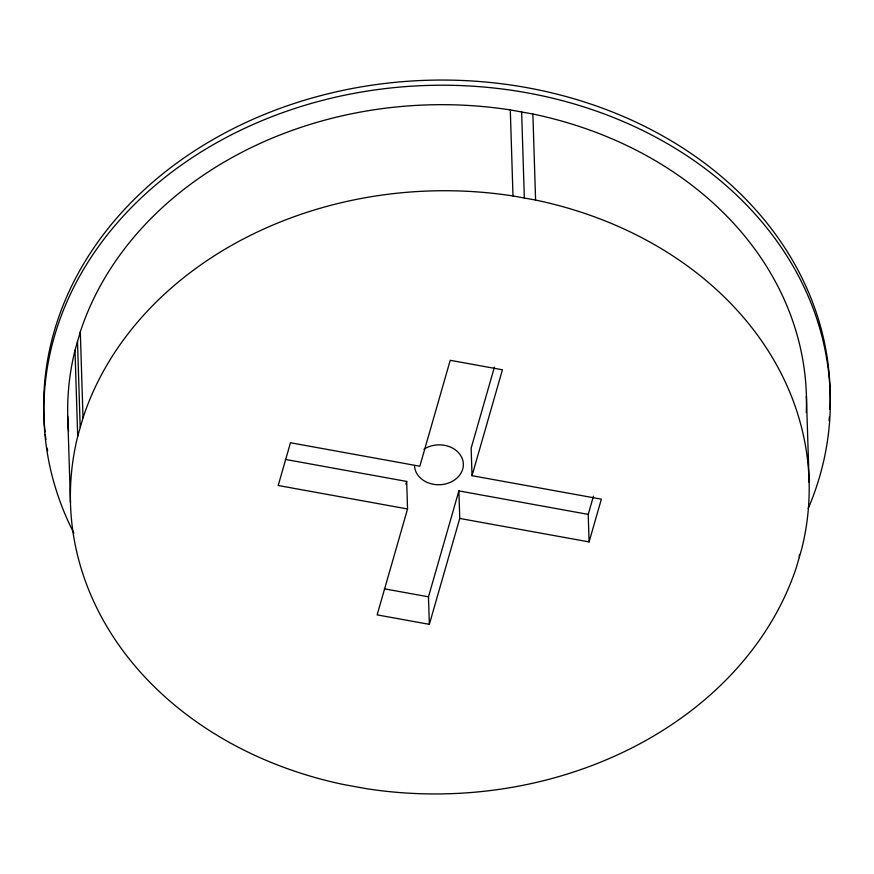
<?xml version="1.0" encoding="UTF-8"?>
<svg xmlns="http://www.w3.org/2000/svg" width="874" height="874" viewBox="0 0 874 874"><rect width="100%" height="100%" fill="white"/><g stroke="black" fill="none" stroke-linecap="round" stroke-linejoin="round"><path stroke-width="1.31" d="M68.565 431.177A369.473 301.541 -1.8 0 1 75 350.31L80.31 331.814A369.473 301.541 -1.8 0 1 510.296 109.916L532.878 114.013A369.473 301.541 -1.8 0 1 806.287 412.506M532.878 114.013L535.587 200.059A369.473 301.541 -1.8 0 1 801.873 548.304L796.553 566.811A369.473 301.541 -1.8 0 1 366.577 788.709L343.985 784.612A369.473 301.541 -1.8 0 1 77.699 436.366L83.019 417.859L80.31 331.814M405.929 484.054L406.683 481.432L285.339 459.418M406.683 481.432L407.546 508.974L377.142 614.881L429.342 624.353L459.746 518.446L458.883 490.904L588.224 514.382L589.087 541.913L459.746 518.446M429.342 624.353L428.478 596.822L458.883 490.904M494.433 367.091L471.152 448.165L472.026 475.696L601.367 499.163L589.087 541.913M472.026 475.696L502.43 369.778L450.23 360.307L419.826 466.224L290.485 442.757L278.205 485.496L407.546 508.974M588.224 514.382L593.435 496.246M83.019 417.859A369.473 301.541 -1.8 0 1 512.994 195.962L535.587 200.059M384.309 588.803L428.478 596.822M806.418 396.261L809.116 482.306M799.306 554.903L799.393 557.59M521.625 111.817L524.334 197.863M510.296 109.916L512.994 195.962M77.48 341.035L80.179 427.08M75 350.31L77.699 436.366M67.746 416.319L70.455 502.364M73.886 533.184A393.311 320.998 -1.8 0 1 425.966 85.488A393.311 320.998 -1.8 0 1 808.21 508.537M44.126 420.613A393.311 320.998 -1.8 0 1 435.066 80.102A393.311 320.998 -1.8 0 1 829.874 409.36M829.404 416.92A393.311 320.998 -1.8 0 1 829.087 420.7M47.644 450.689A393.311 320.998 -1.8 0 1 47.218 448.198M45.918 439.447A393.311 320.998 -1.8 0 1 45.306 434.433M45.033 431.931A393.311 320.998 -1.8 0 1 44.203 421.869M423.956 449.192A24.428 19.938 -1.8 0 1 460.926 455.9A24.428 19.938 -1.8 0 1 444.735 484.109A24.428 19.938 -1.8 0 1 414.505 465.667"/></g></svg>
